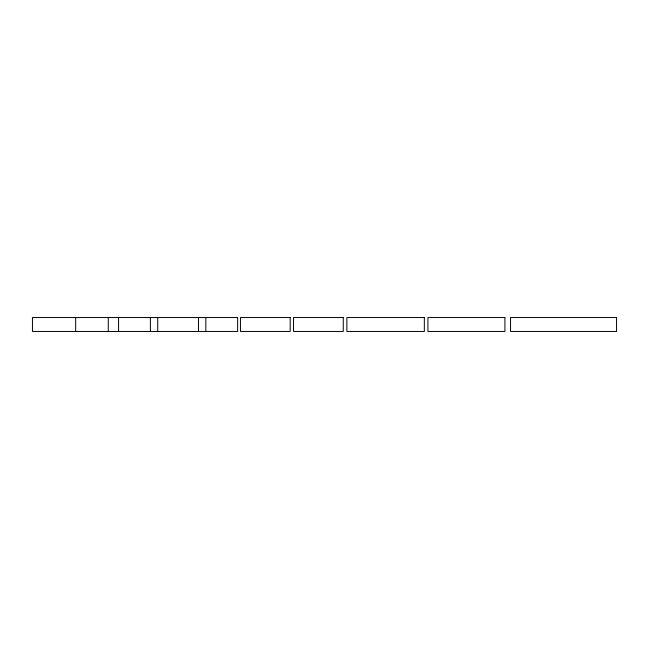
<?xml version="1.0" encoding="UTF-8"?>
<svg xmlns="http://www.w3.org/2000/svg" width="649" height="649" viewBox="0 0 649 649"><rect width="100%" height="100%" fill="white"/><g stroke="black" fill="none" stroke-linecap="round" stroke-linejoin="round"><path stroke-width="0.97" d="M205.83 317.539L205.83 331.461M198.489 317.539L198.489 331.461M157.723 317.539L157.723 331.461M150.381 317.539L150.381 331.461M118.58 317.539L118.58 331.461M108.278 317.539L108.278 331.461M75.665 317.539L75.665 331.461M237.631 317.539L32.45 317.539L32.45 331.461L237.631 331.461L237.631 317.539M290.184 317.539L240.446 317.539L240.446 331.461L290.184 331.461L290.184 317.539M343.264 317.539L293.526 317.539L293.526 331.461L343.264 331.461L343.264 317.539M424.341 317.539L346.874 317.539L346.874 331.461L424.341 331.461L424.341 317.539M504.914 317.539L427.934 317.539L427.934 331.461L504.914 331.461L504.914 317.539M616.55 317.539L510.552 317.539L510.552 331.461L616.55 331.461L616.55 317.539"/></g></svg>
